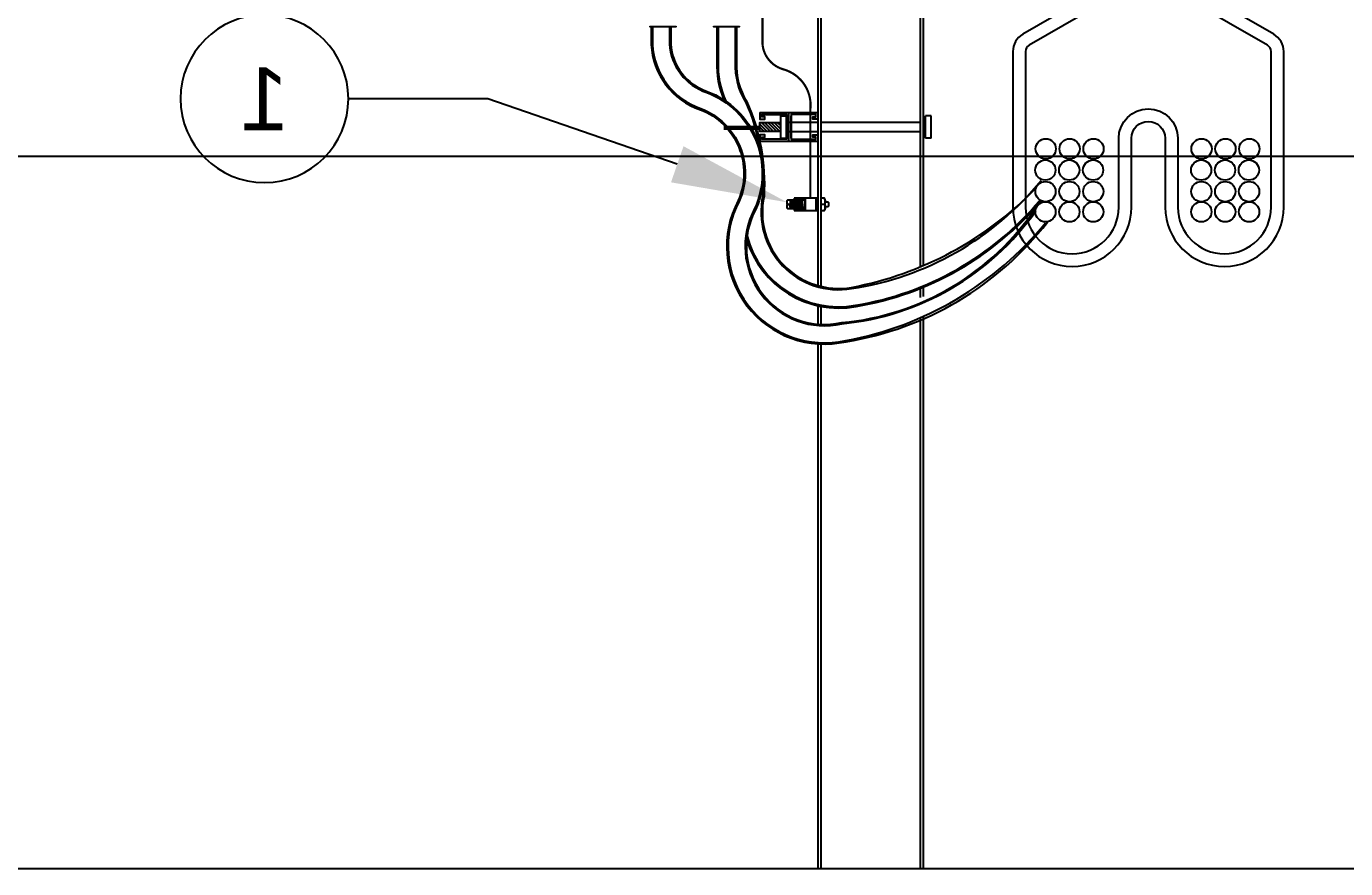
# Model space of a CAD drawing. Header units: feet. Extents: x -17 to 453, y -41 to 31.
# Drawn here: x 47.708 to 49.673, y 3.951 to 5.206 of the extents above; entities that cross this region are included whole.
import ezdxf
from ezdxf import colors
from ezdxf.entities.mleader import LeaderData, LeaderLine
from ezdxf.enums import TextEntityAlignment as Align
from ezdxf.math import Vec2, Vec3

# ---------------------------------------------------------------- set-up
doc = ezdxf.new("R2018")
doc.units = ezdxf.units.FT
doc.header["$MEASUREMENT"] = 0
for name, color, linetype in [('Cable Gland', 4, 'Continuous'), ('DC FEEEDERS', 1, 'Continuous'), ('DC Homerun', 10, 'Continuous'), ('E-DETL', 1, 'Continuous'), ('G-ANNO-TEXT', 1, 'Continuous'), ('S-BEAM', 7, 'Continuous'), ('S-BOLT', 93, 'Continuous'), ('S-ERTH', 9, 'Continuous'), ('S-STEL-ANGL', 3, 'Continuous'), ('STRINGS', 30, 'Continuous'), ('tie wrap', 4, 'Continuous')]:
    doc.layers.add(name, color=color, linetype=linetype)
doc.styles.add('NEI-A', font='arial.ttf')
doc.styles.get("Standard").update_dxf_attribs({"font": 'arial.ttf'})

# ---------------------------------------------------------------- blocks, each defined once
blk = doc.blocks.new('CAB - 8in brkt - 8in hanger')
at = {"color": 5}
for p, q in [((0, 0.0254), (-0.0127, 0.0254)), ((-0.0127, -0.09525), (-0.0127, 0.0254)), ((0, 0.0254), (0, -0.10795)), ((0.01661, 0), (-0.04503, 0)), ((-0.2032, -0.02094), (-0.2032, -0.10795)), ((-0.254, -0.09525), (-0.0127, -0.09525)), ((-0.254, -0.09525), (-0.254, -0.10795)), ((0, -0.10795), (-0.254, -0.10795)), ((0, -0.10795), (-0.254, -0.10795))]:
    blk.add_line(p, q, dxfattribs=at)
for points in [[(-0.2032, -0.09525), (-0.2973, -0.14958, 0.267949), (-0.3048, -0.16257), (-0.3048, -0.2794, 1), (-0.2159, -0.2794), (-0.2159, -0.22768, -1), (-0.1905, -0.22768), (-0.1905, -0.2794, 1), (-0.1016, -0.2794), (-0.1016, -0.16257, 0.267949), (-0.1091, -0.14958), (-0.2032, -0.09525)], [(-0.2032, -0.10622), (-0.29255, -0.15781, 0.267949), (-0.2953, -0.16257), (-0.2953, -0.2794, 1), (-0.2254, -0.2794), (-0.2254, -0.22768, -1), (-0.181, -0.22768), (-0.181, -0.2794, 1), (-0.1111, -0.2794), (-0.1111, -0.16257, 0.267949), (-0.11385, -0.15781)]]:
    blk.add_lwpolyline(points, format="xyb", close=True, dxfattribs=at)
for centre, radius in [((0, 0), 0.00708), ((-0.2032, -0.09525), 0.01677)]:
    blk.add_circle(centre, radius, dxfattribs=at)
blk.add_arc((-0.0087, 0), 0.01775, 103.02138, 256.97862, dxfattribs=at)
blk = doc.blocks.new('DETAIL_TITLE')
at = {"style": 'NEI-A', "flags": 8}
blk.add_attdef('#', text='', height=0.2, dxfattribs=at).set_placement((0.5922, -0.5109), align=Align.MIDDLE_CENTER)
at = {"lineweight": 30, "style": '', "flags": 104}
blk.add_attdef('DETAIL_TITLE', text='', height=0.2, dxfattribs=at).set_placement((0.9099, -0.5251), align=Align.BOTTOM_LEFT)
at = {"style": 'NEI-A'}
for tag, p in [('SCALE:', (0.9386, -0.7379)), ('1"_=_', (1.5474, -0.7379))]:
    blk.add_attdef(tag, text='', height=0.1, dxfattribs=at).set_placement(p, align=Align.BOTTOM_LEFT)
blk = doc.blocks.new('_TagCircle')
at = {"color": 0, "linetype": 'ByBlock', "lineweight": -2, "transparency": 16777216}
blk.add_circle((0, 0), 0.125, dxfattribs=at)
at = {"color": 0, "transparency": 16777216, "style": 'NEI-A'}
blk.add_attdef('TAGNUMBER', text='', height=0.09375, dxfattribs=at).set_placement((0, -0.046875), align=Align.CENTER)

msp = doc.modelspace()

# ---------------------------------------------------------------- hatches: boundary and pattern name
at = {"layer": 'E-DETL', "linetype": 'Continuous'}
h = msp.add_hatch(dxfattribs=at)
h.set_pattern_fill('ANSI31', color=4, scale=0.011472, angle=232)
h.set_pattern_definition([(277, (45.8525836, 14.9466838), (0.00142329888, 0.00017475913), [])])
h.paths.add_polyline_path([(48.84501, 4.9341), (48.84501, 4.94741), (48.85149, 4.94741), (48.85149, 4.9341)])
h = msp.add_hatch(dxfattribs=at)
h.set_pattern_fill('ANSI31', color=4, scale=0.011472, angle=232)
h.set_pattern_definition([(277, (45.8402474, 14.9466838), (0.00142329888, 0.00017475913), [])])
h.paths.add_polyline_path([(48.85403, 4.9341), (48.85403, 4.94741), (48.86523, 4.94741), (48.86523, 4.9341)])
at = {"layer": 'S-BOLT'}
h = msp.add_hatch(dxfattribs=at)
h.set_pattern_fill('ANSI31', color=256, scale=0.026731, angle=90)
h.set_pattern_definition([(135, (49.0694016, 4.422995), (-0.002362734, -0.002362734), [])])
h.paths.add_polyline_path([(48.83163, 5.04951), (48.83163, 5.06288), (48.80057, 5.06288), (48.80057, 5.04951)])

# ---------------------------------------------------------------- linework, layer by layer
at = {"layer": 'Cable Gland'}
for points in [[(48.63682, 5.20637), (48.63682, 5.20583), (48.67573, 5.20583), (48.67573, 5.20637)], [(48.73138, 5.20637), (48.73138, 5.20583), (48.77028, 5.20583), (48.77028, 5.20637)]]:
    msp.add_lwpolyline(points, dxfattribs=at)
at = {"layer": 'DC FEEEDERS'}
for centre in [(49.22644, 5.02354), (49.26198, 5.02354), (49.29753, 5.02354), (49.45856, 5.02354), (49.4941, 5.02354), (49.52965, 5.02354), (49.22586, 4.99198), (49.26141, 4.99198), (49.29696, 4.99198), (49.45798, 4.99198), (49.49353, 4.99198), (49.52907, 4.99198), (49.22614, 4.95985), (49.26168, 4.95985), (49.29723, 4.95985), (49.45826, 4.95985), (49.4938, 4.95985), (49.52935, 4.95985), (49.22614, 4.92972), (49.26168, 4.92972), (49.29723, 4.92972), (49.45826, 4.92972), (49.4938, 4.92972), (49.52935, 4.92972)]:
    msp.add_circle(centre, 0.01507, dxfattribs=at)
at = {"layer": 'DC Homerun'}
for points in [[(48.63873, 5.20583), (48.63873, 5.1791, 0.306622), (48.71211, 5.08186, -0.4278008), (48.76822, 4.94647, 0.6408623), (48.92912, 4.73622, 0.1896686), (49.22893, 4.91415)], [(48.66789, 5.20583), (48.66789, 5.17991, 0.3059748), (48.72202, 5.10929, -0.4319464), (48.79442, 4.93364, 0.6431502), (48.92253, 4.76463, 0.2267058), (49.21252, 4.93703)], [(48.7367, 5.20583), (48.7367, 5.15349, 0.1120748), (48.74693, 5.09658, 0.1120748)], [(48.76586, 5.20583), (48.76586, 5.15279, 0.154533), (48.78132, 5.09354, -0.1182554), (48.8068, 4.95323, 0.5309921), (48.93703, 4.81713, 0.1554055), (49.21223, 4.96551, 0.0007349)], [(48.78093, 4.88872, 0.3838708), (48.94388, 4.78872, 0.1779974), (49.21957, 4.94604, 0.0006709)]]:
    msp.add_lwpolyline(points, format="xyb", dxfattribs=at)
at = {"layer": 'E-DETL', "color": 3, "linetype": 'Continuous', "const_width": 0.00321}
msp.add_lwpolyline([(48.87587, 4.94987), (48.87587, 5.08342, 0.3682511), (48.8349, 5.14228, -0.349775), (48.80448, 5.18596), (48.80448, 5.22907)], format="xyb", dxfattribs=at)
at = {"layer": 'E-DETL', "color": 4, "linetype": 'Continuous'}
for points in [[(48.85149, 4.9341), (48.84209, 4.9341), (48.84115, 4.93504), (48.84115, 4.94015), (48.84267, 4.94015), (48.84267, 4.94137), (48.84115, 4.94137), (48.84115, 4.94647), (48.84209, 4.94741), (48.85149, 4.94741)], [(48.85149, 4.94987), (48.85149, 4.93164)], [(48.88708, 4.94987), (48.85149, 4.94987)], [(48.85403, 4.94987), (48.85403, 4.93164)], [(48.85403, 4.94741), (48.86774, 4.94741)], [(48.86774, 4.9341), (48.85403, 4.9341)], [(48.86774, 4.94741), (48.86774, 4.9341)], [(48.86821, 4.94987), (48.86821, 4.93164)], [(48.88413, 4.94872), (48.88413, 4.93279)], [(48.88708, 4.94987), (48.88708, 4.93164)], [(48.89667, 4.94076), (48.89149, 4.94076)], [(48.89797, 4.94446), (48.90167, 4.94446), (48.9026, 4.94353), (48.9026, 4.93798), (48.90167, 4.93706), (48.89797, 4.93706)], [(48.85149, 4.93164), (48.88708, 4.93164)]]:
    msp.add_lwpolyline(points, dxfattribs=at)
for points in [[(48.86821, 4.94695, 0.0180444), (48.86774, 4.94741)], [(48.8973, 4.94858, -0.2235496), (48.89667, 4.94076, -0.2235496), (48.8973, 4.93293, -0.9486102)]]:
    msp.add_lwpolyline(points, format="xyb", dxfattribs=at)
msp.add_lwpolyline([(48.89149, 4.93159), (48.89667, 4.93159), (48.89793, 4.93428), (48.89793, 4.94724), (48.89667, 4.94992), (48.89149, 4.94992)], close=True, dxfattribs=at)
at = {"layer": 'S-BEAM'}
for p, q in [((49.03945, 5.90979), (49.03945, 4.84854)), ((49.04386, 5.90979), (49.04386, 4.84989)), ((48.88708, 5.23258), (48.88708, 4.81977)), ((48.89149, 5.23258), (48.89149, 4.81863)), ((49.03945, 4.81803), (49.03945, 4.80223)), ((49.04386, 4.81938), (49.04386, 4.80365)), ((48.88708, 4.78972), (48.88708, 4.76222)), ((48.89149, 4.78882), (48.89149, 4.76193)), ((49.03945, 4.77175), (49.03945, 3.95094)), ((49.04386, 4.77317), (49.04386, 3.95094)), ((48.88708, 4.73297), (48.88708, 3.95094)), ((48.89149, 4.73274), (48.89149, 3.95094))]:
    msp.add_line(p, q, dxfattribs=at)
at = {"layer": 'S-BOLT'}
for p, q in [((48.83163, 5.03972), (48.83163, 5.07266)), ((48.83163, 5.07266), (48.8404, 5.07266)), ((49.05597, 5.07266), (49.0472, 5.07266)), ((49.05597, 5.03972), (49.05597, 5.07266)), ((48.88704, 5.06288), (48.8404, 5.06288)), ((49.03945, 5.06288), (48.89149, 5.06288)), ((49.0472, 5.06288), (49.04386, 5.06288)), ((48.83163, 5.03972), (48.8404, 5.03972)), ((48.8404, 5.04951), (48.88704, 5.04951)), ((48.89149, 5.04951), (49.03945, 5.04951)), ((49.04386, 5.04951), (49.0472, 5.04951)), ((49.05597, 5.03972), (49.0472, 5.03972))]:
    msp.add_line(p, q, dxfattribs=at)
for points in [[(48.8404, 5.03972), (48.8404, 5.07266)], [(48.84698, 5.03972), (48.84698, 5.07266)], [(49.0472, 5.03972), (49.0472, 5.07266)], [(48.83163, 5.04951), (48.80057, 5.04951), (48.80057, 5.06288), (48.83163, 5.06288)]]:
    msp.add_lwpolyline(points, dxfattribs=at)
at = {"layer": 'S-ERTH'}
msp.add_lwpolyline([(45.10162, 3.95094), (55.84462, 3.95094)], dxfattribs=at)
at = {"layer": 'S-STEL-ANGL', "flags": 128}
for points in [[(48.8003, 5.07791), (48.88708, 5.07791), (48.88708, 5.06789), (48.87956, 5.06789), (48.87956, 5.07123), (48.88374, 5.07123), (48.88374, 5.07457), (48.84698, 5.07457), (48.84698, 5.03781), (48.88374, 5.03781), (48.88374, 5.04116), (48.87956, 5.04116), (48.87956, 5.0445), (48.88708, 5.0445), (48.88708, 5.03447), (48.8003, 5.03447)], [(48.8003, 5.07791), (48.8003, 5.06789), (48.80782, 5.06789), (48.80782, 5.07123), (48.80364, 5.07123), (48.80364, 5.07457), (48.8404, 5.07457), (48.8404, 5.03781), (48.80364, 5.03781), (48.80364, 5.04116), (48.80782, 5.04116), (48.80782, 5.0445), (48.8003, 5.0445), (48.8003, 5.03447)], [(48.84364, 5.03447), (48.84364, 5.07791)], [(48.84374, 5.03447), (48.84374, 5.07791)]]:
    msp.add_lwpolyline(points, dxfattribs=at)
at = {"layer": 'STRINGS'}
for points in [[(48.64056, 5.20583), (48.64056, 5.17915, 0.3065953), (48.71274, 5.08358, -0.4280946), (48.76986, 4.94567, 0.6411123), (48.92875, 4.73801, 0.1780156), (49.22619, 4.91347, -0.0010964)], [(48.66607, 5.20583), (48.66607, 5.17985, 0.3060323), (48.7214, 5.10757, -0.4317137), (48.79278, 4.93445, 0.6428566), (48.9229, 4.76284, 0.216808), (49.2115, 4.93054)], [(48.73852, 5.20583), (48.73852, 5.15345, 0.1177702), (48.74976, 5.09468, 0.1250759)], [(48.76403, 5.20583), (48.76403, 5.15283, 0.1540808), (48.7797, 5.09268, -0.1180245), (48.80498, 4.95348, 0.5299813), (48.93712, 4.81529, 0.1864051), (49.21954, 4.97633, -0.0006487)], [(48.78147, 4.8936, 0.392127), (48.94308, 4.79044, 0.1791857), (49.21744, 4.94668, -0.0005948)]]:
    msp.add_lwpolyline(points, format="xyb", dxfattribs=at)
at = {"layer": 'tie wrap', "const_width": 0.00668}
msp.add_lwpolyline([(48.80015, 5.05478), (48.74649, 5.05478)], dxfattribs=at)

# ---------------------------------------------------------------- block references
at = {"color": 1, "xscale": 1.985704358345041, "yscale": 1.985704358345041, "zscale": 1.985704358345041}
msp.add_blockref('CAB - 8in brkt - 8in hanger', (49.78266, 5.49136), dxfattribs=at)
at = {"layer": 'G-ANNO-TEXT'}
ref = msp.add_blockref('DETAIL_TITLE', (0.15596, 15.44212), dxfattribs=at)
lines = msp.add_mtext('{\\LMECHANICAL COMPRESSION SPLIT BOLT "TEE" CONNECTION}', dxfattribs={"layer": '0', "insert": (1.06586, 15.21699), "char_height": 8.503693, "attachment_point": 1})
ref.add_attrib('DETAIL_TITLE', '', (1.06586, 15.21699)).embed_mtext(lines)

# ---------------------------------------------------------------- leaders
ml = msp.add_multileader_block('Standard', dxfattribs=at)
ml.set_content('_TagCircle', color=256, scale=-1)
ml.set_attribute('TAGNUMBER', '1', width=0)
ml.set_leader_properties()
ml.build(insert=Vec2(0, 0))
ml.multileader.update_dxf_attribs({"dogleg_length": 0.20776, "arrow_head_size": 0.17313})
ctx = ml.context
ctx.base_point, ctx.char_height, ctx.arrow_head_size, ctx.landing_gap_size, ctx.plane_origin = Vec3(47.93764, 5.09828), 0.1, 0.17313, 0.0625, Vec3(48.37247, 4.48475)
ctx.text_align_type = 2
notes = []
notes.append((ctx, [(0, (1, 1, 0), (48.3954, 5.09828), (-1, 0), 0.20776, [(0, [(48.84115, 4.94392)], 0, [])])]))
ctx.block.insert, ctx.block.scale = Vec3(48.06264, 5.09828), Vec3(-1, 1, 1)
for ctx, leaders in notes:
    for number, flags, end, landing, length, lines in leaders:
        leader = LeaderData()
        leader.index, (leader.has_last_leader_line, leader.has_dogleg_vector, leader.attachment_direction) = number, flags
        leader.last_leader_point, leader.dogleg_vector, leader.dogleg_length = Vec3(end), Vec3(landing), length
        for number, points, colour, breaks in lines:
            line = LeaderLine()
            line.index, line.vertices, line.color, line.breaks = number, Vec3.list(points), colors.encode_raw_color(colour), breaks
            leader.lines.append(line)
        ctx.leaders.append(leader)

doc.saveas('drawing.dxf')
